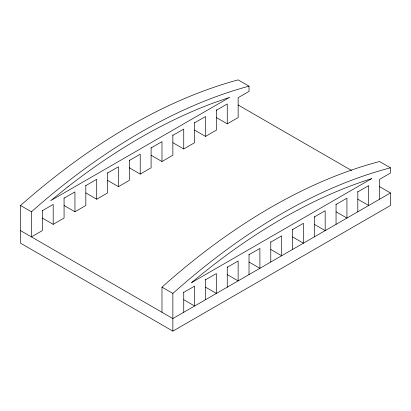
<?xml version="1.0" encoding="UTF-8"?>
<svg xmlns="http://www.w3.org/2000/svg" width="411" height="411" viewBox="0 0 411 411"><rect width="100%" height="100%" fill="white"/><g stroke="black" fill="none" stroke-linecap="round" stroke-linejoin="round"><path stroke-width="0.62" d="M42.307 210.735L53.189 204.452L53.189 224.344L64.07 218.061L64.07 197.799M64.07 198.174L74.946 191.891L74.946 211.783L85.827 205.5L85.827 185.238M85.827 185.608L96.708 179.33L96.708 199.217L85.827 192.939M107.584 173.046L118.466 166.768L118.466 186.656L129.342 180.378L129.342 160.115M129.342 160.485L140.223 154.202L140.223 174.094L129.342 167.811M151.104 147.924L161.98 141.641L161.98 161.533L172.861 155.25L172.861 134.988M172.861 135.358L183.743 129.08L183.743 148.972L194.619 142.689L194.619 122.427M194.619 122.797L205.5 116.519L205.5 136.406L216.381 130.128L216.381 109.865M216.381 110.235L227.257 103.952L227.257 123.845L216.381 117.561M96.708 199.217L107.584 192.939L107.584 172.677M140.223 174.094L151.104 167.811L151.104 147.549M227.257 123.845L238.139 117.561L238.139 97.674L249.02 91.391L249.02 86.156L238.139 79.878A598.164 345.353 -60 0 0 20.55 205.5L20.55 243.189L172.861 331.122L390.45 205.5L390.45 192.939L379.332 186.517M183.743 292.391L194.619 286.107L194.619 306L183.743 299.717M205.5 279.829L216.381 273.546L216.381 293.439L205.5 287.155M227.257 267.263L238.139 260.985L238.139 280.872L227.257 274.594M249.02 254.702L259.896 248.419L259.896 268.311L249.02 262.033M270.777 242.141L281.658 235.857L281.658 255.75L270.777 249.467M292.534 229.579L303.416 223.296L303.416 243.189L292.534 236.906M314.292 217.013L325.173 210.735L325.173 230.622L314.292 224.344M336.054 204.452L346.93 198.174L346.93 218.061L336.054 211.783M357.811 191.891L368.693 185.608L368.693 205.5L357.811 199.217M390.45 192.939L172.861 318.561L20.55 230.622M379.569 199.217L379.569 179.33L390.45 173.046L390.45 167.811L379.569 161.533A582.022 336.034 -60 0 0 161.98 287.155L161.98 312.278M238.139 105L351.539 170.473M194.619 130.128L205.5 136.406M172.861 142.689L183.743 148.972M151.104 155.25L161.98 161.533M107.584 180.378L118.466 186.656M64.07 205.5L74.946 211.783M20.55 205.5L31.431 211.783A598.164 345.353 -60 0 1 249.02 86.156M42.307 218.061L53.189 224.344M161.98 287.155L172.861 293.439A582.022 336.034 -60 0 1 390.45 167.811M357.811 191.521L357.811 211.783M336.054 204.082L336.054 224.344M314.292 216.643L314.292 236.906M292.534 229.204L292.534 249.467M270.777 241.771L270.777 262.033M249.02 254.332L249.02 274.594M227.257 266.893L227.257 287.155M205.5 279.454L205.5 299.717M183.743 292.016L183.743 312.278M172.861 293.439L172.861 331.122M42.307 210.365L42.307 230.622L31.431 236.906L31.431 211.783M191.665 282.542L371.647 178.631A575.611 332.329 -60 0 0 191.665 282.542M68.021 186.707L50.707 200.65L229.739 97.289L212.43 103.331A591.753 341.649 -60 0 0 68.021 186.707"/></g></svg>
